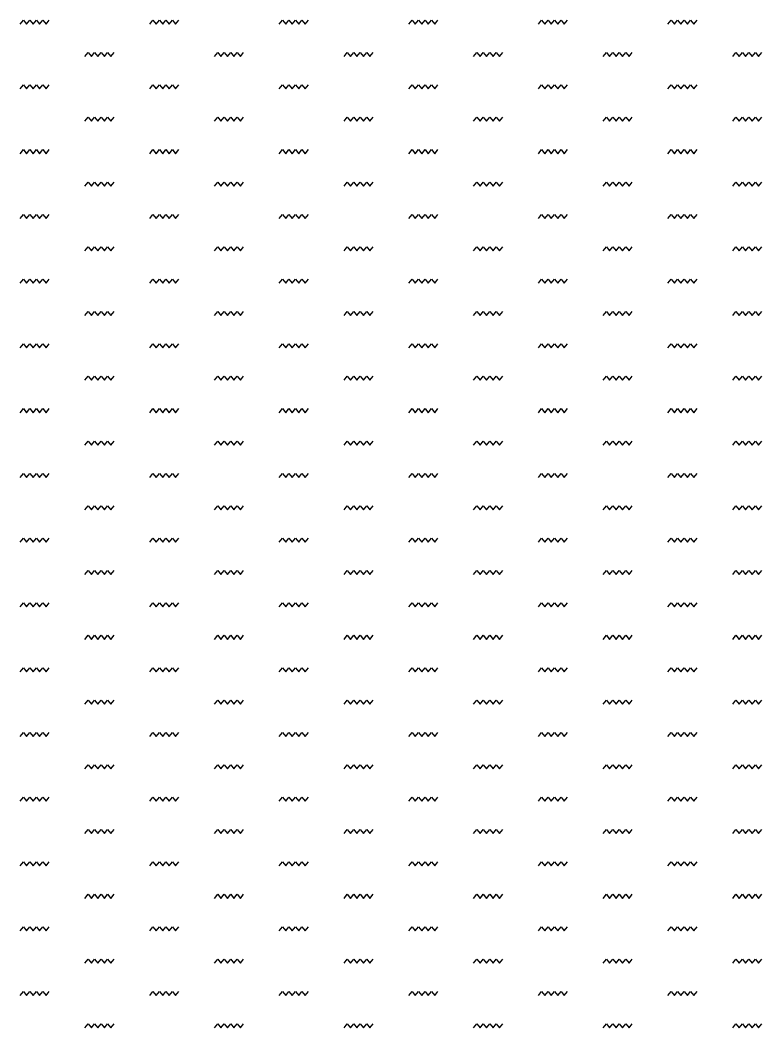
# Model space of a CAD drawing. Extents: x 0 to 1996, y -10 to 19965.
# Drawn here: x 40 to 956, y 8720 to 9965 of the extents above; entities that cross this region are included whole.
import ezdxf

# ---------------------------------------------------------------- set-up
doc = ezdxf.new("R2010")
doc.units = 0

msp = doc.modelspace()

# ---------------------------------------------------------------- linework, layer by layer
for points in [[(40, 9960), (44, 9965), (48, 9960), (52, 9965), (56, 9960), (60, 9965), (64, 9960), (68, 9965), (72, 9960), (76, 9965)], [(200, 9960), (204, 9965), (208, 9960), (212, 9965), (216, 9960), (220, 9965), (224, 9960), (228, 9965), (232, 9960), (236, 9965)], [(360, 9960), (364, 9965), (368, 9960), (372, 9965), (376, 9960), (380, 9965), (384, 9960), (388, 9965), (392, 9960), (396, 9965)], [(520, 9960), (524, 9965), (528, 9960), (532, 9965), (536, 9960), (540, 9965), (544, 9960), (548, 9965), (552, 9960), (556, 9965)], [(680, 9960), (684, 9965), (688, 9960), (692, 9965), (696, 9960), (700, 9965), (704, 9960), (708, 9965), (712, 9960), (716, 9965)], [(840, 9960), (844, 9965), (848, 9960), (852, 9965), (856, 9960), (860, 9965), (864, 9960), (868, 9965), (872, 9960), (876, 9965)], [(120, 9920), (124, 9925), (128, 9920), (132, 9925), (136, 9920), (140, 9925), (144, 9920), (148, 9925), (152, 9920), (156, 9925)], [(280, 9920), (284, 9925), (288, 9920), (292, 9925), (296, 9920), (300, 9925), (304, 9920), (308, 9925), (312, 9920), (316, 9925)], [(440, 9920), (444, 9925), (448, 9920), (452, 9925), (456, 9920), (460, 9925), (464, 9920), (468, 9925), (472, 9920), (476, 9925)], [(600, 9920), (604, 9925), (608, 9920), (612, 9925), (616, 9920), (620, 9925), (624, 9920), (628, 9925), (632, 9920), (636, 9925)], [(760, 9920), (764, 9925), (768, 9920), (772, 9925), (776, 9920), (780, 9925), (784, 9920), (788, 9925), (792, 9920), (796, 9925)], [(920, 9920), (924, 9925), (928, 9920), (932, 9925), (936, 9920), (940, 9925), (944, 9920), (948, 9925), (952, 9920), (956, 9925)], [(40, 9880), (44, 9885), (48, 9880), (52, 9885), (56, 9880), (60, 9885), (64, 9880), (68, 9885), (72, 9880), (76, 9885)], [(200, 9880), (204, 9885), (208, 9880), (212, 9885), (216, 9880), (220, 9885), (224, 9880), (228, 9885), (232, 9880), (236, 9885)], [(360, 9880), (364, 9885), (368, 9880), (372, 9885), (376, 9880), (380, 9885), (384, 9880), (388, 9885), (392, 9880), (396, 9885)], [(520, 9880), (524, 9885), (528, 9880), (532, 9885), (536, 9880), (540, 9885), (544, 9880), (548, 9885), (552, 9880), (556, 9885)], [(680, 9880), (684, 9885), (688, 9880), (692, 9885), (696, 9880), (700, 9885), (704, 9880), (708, 9885), (712, 9880), (716, 9885)], [(840, 9880), (844, 9885), (848, 9880), (852, 9885), (856, 9880), (860, 9885), (864, 9880), (868, 9885), (872, 9880), (876, 9885)], [(120, 9840), (124, 9845), (128, 9840), (132, 9845), (136, 9840), (140, 9845), (144, 9840), (148, 9845), (152, 9840), (156, 9845)], [(280, 9840), (284, 9845), (288, 9840), (292, 9845), (296, 9840), (300, 9845), (304, 9840), (308, 9845), (312, 9840), (316, 9845)], [(440, 9840), (444, 9845), (448, 9840), (452, 9845), (456, 9840), (460, 9845), (464, 9840), (468, 9845), (472, 9840), (476, 9845)], [(600, 9840), (604, 9845), (608, 9840), (612, 9845), (616, 9840), (620, 9845), (624, 9840), (628, 9845), (632, 9840), (636, 9845)], [(760, 9840), (764, 9845), (768, 9840), (772, 9845), (776, 9840), (780, 9845), (784, 9840), (788, 9845), (792, 9840), (796, 9845)], [(920, 9840), (924, 9845), (928, 9840), (932, 9845), (936, 9840), (940, 9845), (944, 9840), (948, 9845), (952, 9840), (956, 9845)], [(40, 9800), (44, 9805), (48, 9800), (52, 9805), (56, 9800), (60, 9805), (64, 9800), (68, 9805), (72, 9800), (76, 9805)], [(200, 9800), (204, 9805), (208, 9800), (212, 9805), (216, 9800), (220, 9805), (224, 9800), (228, 9805), (232, 9800), (236, 9805)], [(360, 9800), (364, 9805), (368, 9800), (372, 9805), (376, 9800), (380, 9805), (384, 9800), (388, 9805), (392, 9800), (396, 9805)], [(520, 9800), (524, 9805), (528, 9800), (532, 9805), (536, 9800), (540, 9805), (544, 9800), (548, 9805), (552, 9800), (556, 9805)], [(680, 9800), (684, 9805), (688, 9800), (692, 9805), (696, 9800), (700, 9805), (704, 9800), (708, 9805), (712, 9800), (716, 9805)], [(840, 9800), (844, 9805), (848, 9800), (852, 9805), (856, 9800), (860, 9805), (864, 9800), (868, 9805), (872, 9800), (876, 9805)], [(120, 9760), (124, 9765), (128, 9760), (132, 9765), (136, 9760), (140, 9765), (144, 9760), (148, 9765), (152, 9760), (156, 9765)], [(280, 9760), (284, 9765), (288, 9760), (292, 9765), (296, 9760), (300, 9765), (304, 9760), (308, 9765), (312, 9760), (316, 9765)], [(440, 9760), (444, 9765), (448, 9760), (452, 9765), (456, 9760), (460, 9765), (464, 9760), (468, 9765), (472, 9760), (476, 9765)], [(600, 9760), (604, 9765), (608, 9760), (612, 9765), (616, 9760), (620, 9765), (624, 9760), (628, 9765), (632, 9760), (636, 9765)], [(760, 9760), (764, 9765), (768, 9760), (772, 9765), (776, 9760), (780, 9765), (784, 9760), (788, 9765), (792, 9760), (796, 9765)], [(920, 9760), (924, 9765), (928, 9760), (932, 9765), (936, 9760), (940, 9765), (944, 9760), (948, 9765), (952, 9760), (956, 9765)], [(40, 9720), (44, 9725), (48, 9720), (52, 9725), (56, 9720), (60, 9725), (64, 9720), (68, 9725), (72, 9720), (76, 9725)], [(200, 9720), (204, 9725), (208, 9720), (212, 9725), (216, 9720), (220, 9725), (224, 9720), (228, 9725), (232, 9720), (236, 9725)], [(360, 9720), (364, 9725), (368, 9720), (372, 9725), (376, 9720), (380, 9725), (384, 9720), (388, 9725), (392, 9720), (396, 9725)], [(520, 9720), (524, 9725), (528, 9720), (532, 9725), (536, 9720), (540, 9725), (544, 9720), (548, 9725), (552, 9720), (556, 9725)], [(680, 9720), (684, 9725), (688, 9720), (692, 9725), (696, 9720), (700, 9725), (704, 9720), (708, 9725), (712, 9720), (716, 9725)], [(840, 9720), (844, 9725), (848, 9720), (852, 9725), (856, 9720), (860, 9725), (864, 9720), (868, 9725), (872, 9720), (876, 9725)], [(120, 9680), (124, 9685), (128, 9680), (132, 9685), (136, 9680), (140, 9685), (144, 9680), (148, 9685), (152, 9680), (156, 9685)], [(280, 9680), (284, 9685), (288, 9680), (292, 9685), (296, 9680), (300, 9685), (304, 9680), (308, 9685), (312, 9680), (316, 9685)], [(440, 9680), (444, 9685), (448, 9680), (452, 9685), (456, 9680), (460, 9685), (464, 9680), (468, 9685), (472, 9680), (476, 9685)], [(600, 9680), (604, 9685), (608, 9680), (612, 9685), (616, 9680), (620, 9685), (624, 9680), (628, 9685), (632, 9680), (636, 9685)], [(760, 9680), (764, 9685), (768, 9680), (772, 9685), (776, 9680), (780, 9685), (784, 9680), (788, 9685), (792, 9680), (796, 9685)], [(920, 9680), (924, 9685), (928, 9680), (932, 9685), (936, 9680), (940, 9685), (944, 9680), (948, 9685), (952, 9680), (956, 9685)], [(40, 9640), (44, 9645), (48, 9640), (52, 9645), (56, 9640), (60, 9645), (64, 9640), (68, 9645), (72, 9640), (76, 9645)], [(200, 9640), (204, 9645), (208, 9640), (212, 9645), (216, 9640), (220, 9645), (224, 9640), (228, 9645), (232, 9640), (236, 9645)], [(360, 9640), (364, 9645), (368, 9640), (372, 9645), (376, 9640), (380, 9645), (384, 9640), (388, 9645), (392, 9640), (396, 9645)], [(520, 9640), (524, 9645), (528, 9640), (532, 9645), (536, 9640), (540, 9645), (544, 9640), (548, 9645), (552, 9640), (556, 9645)], [(680, 9640), (684, 9645), (688, 9640), (692, 9645), (696, 9640), (700, 9645), (704, 9640), (708, 9645), (712, 9640), (716, 9645)], [(840, 9640), (844, 9645), (848, 9640), (852, 9645), (856, 9640), (860, 9645), (864, 9640), (868, 9645), (872, 9640), (876, 9645)], [(120, 9600), (124, 9605), (128, 9600), (132, 9605), (136, 9600), (140, 9605), (144, 9600), (148, 9605), (152, 9600), (156, 9605)], [(280, 9600), (284, 9605), (288, 9600), (292, 9605), (296, 9600), (300, 9605), (304, 9600), (308, 9605), (312, 9600), (316, 9605)], [(440, 9600), (444, 9605), (448, 9600), (452, 9605), (456, 9600), (460, 9605), (464, 9600), (468, 9605), (472, 9600), (476, 9605)], [(600, 9600), (604, 9605), (608, 9600), (612, 9605), (616, 9600), (620, 9605), (624, 9600), (628, 9605), (632, 9600), (636, 9605)], [(760, 9600), (764, 9605), (768, 9600), (772, 9605), (776, 9600), (780, 9605), (784, 9600), (788, 9605), (792, 9600), (796, 9605)], [(920, 9600), (924, 9605), (928, 9600), (932, 9605), (936, 9600), (940, 9605), (944, 9600), (948, 9605), (952, 9600), (956, 9605)], [(40, 9560), (44, 9565), (48, 9560), (52, 9565), (56, 9560), (60, 9565), (64, 9560), (68, 9565), (72, 9560), (76, 9565)], [(200, 9560), (204, 9565), (208, 9560), (212, 9565), (216, 9560), (220, 9565), (224, 9560), (228, 9565), (232, 9560), (236, 9565)], [(360, 9560), (364, 9565), (368, 9560), (372, 9565), (376, 9560), (380, 9565), (384, 9560), (388, 9565), (392, 9560), (396, 9565)], [(520, 9560), (524, 9565), (528, 9560), (532, 9565), (536, 9560), (540, 9565), (544, 9560), (548, 9565), (552, 9560), (556, 9565)], [(680, 9560), (684, 9565), (688, 9560), (692, 9565), (696, 9560), (700, 9565), (704, 9560), (708, 9565), (712, 9560), (716, 9565)], [(840, 9560), (844, 9565), (848, 9560), (852, 9565), (856, 9560), (860, 9565), (864, 9560), (868, 9565), (872, 9560), (876, 9565)], [(120, 9520), (124, 9525), (128, 9520), (132, 9525), (136, 9520), (140, 9525), (144, 9520), (148, 9525), (152, 9520), (156, 9525)], [(280, 9520), (284, 9525), (288, 9520), (292, 9525), (296, 9520), (300, 9525), (304, 9520), (308, 9525), (312, 9520), (316, 9525)], [(440, 9520), (444, 9525), (448, 9520), (452, 9525), (456, 9520), (460, 9525), (464, 9520), (468, 9525), (472, 9520), (476, 9525)], [(600, 9520), (604, 9525), (608, 9520), (612, 9525), (616, 9520), (620, 9525), (624, 9520), (628, 9525), (632, 9520), (636, 9525)], [(760, 9520), (764, 9525), (768, 9520), (772, 9525), (776, 9520), (780, 9525), (784, 9520), (788, 9525), (792, 9520), (796, 9525)], [(920, 9520), (924, 9525), (928, 9520), (932, 9525), (936, 9520), (940, 9525), (944, 9520), (948, 9525), (952, 9520), (956, 9525)], [(40, 9480), (44, 9485), (48, 9480), (52, 9485), (56, 9480), (60, 9485), (64, 9480), (68, 9485), (72, 9480), (76, 9485)], [(200, 9480), (204, 9485), (208, 9480), (212, 9485), (216, 9480), (220, 9485), (224, 9480), (228, 9485), (232, 9480), (236, 9485)], [(360, 9480), (364, 9485), (368, 9480), (372, 9485), (376, 9480), (380, 9485), (384, 9480), (388, 9485), (392, 9480), (396, 9485)], [(520, 9480), (524, 9485), (528, 9480), (532, 9485), (536, 9480), (540, 9485), (544, 9480), (548, 9485), (552, 9480), (556, 9485)], [(680, 9480), (684, 9485), (688, 9480), (692, 9485), (696, 9480), (700, 9485), (704, 9480), (708, 9485), (712, 9480), (716, 9485)], [(840, 9480), (844, 9485), (848, 9480), (852, 9485), (856, 9480), (860, 9485), (864, 9480), (868, 9485), (872, 9480), (876, 9485)], [(120, 9440), (124, 9445), (128, 9440), (132, 9445), (136, 9440), (140, 9445), (144, 9440), (148, 9445), (152, 9440), (156, 9445)], [(280, 9440), (284, 9445), (288, 9440), (292, 9445), (296, 9440), (300, 9445), (304, 9440), (308, 9445), (312, 9440), (316, 9445)], [(440, 9440), (444, 9445), (448, 9440), (452, 9445), (456, 9440), (460, 9445), (464, 9440), (468, 9445), (472, 9440), (476, 9445)], [(600, 9440), (604, 9445), (608, 9440), (612, 9445), (616, 9440), (620, 9445), (624, 9440), (628, 9445), (632, 9440), (636, 9445)], [(760, 9440), (764, 9445), (768, 9440), (772, 9445), (776, 9440), (780, 9445), (784, 9440), (788, 9445), (792, 9440), (796, 9445)], [(920, 9440), (924, 9445), (928, 9440), (932, 9445), (936, 9440), (940, 9445), (944, 9440), (948, 9445), (952, 9440), (956, 9445)], [(40, 9400), (44, 9405), (48, 9400), (52, 9405), (56, 9400), (60, 9405), (64, 9400), (68, 9405), (72, 9400), (76, 9405)], [(200, 9400), (204, 9405), (208, 9400), (212, 9405), (216, 9400), (220, 9405), (224, 9400), (228, 9405), (232, 9400), (236, 9405)], [(360, 9400), (364, 9405), (368, 9400), (372, 9405), (376, 9400), (380, 9405), (384, 9400), (388, 9405), (392, 9400), (396, 9405)], [(520, 9400), (524, 9405), (528, 9400), (532, 9405), (536, 9400), (540, 9405), (544, 9400), (548, 9405), (552, 9400), (556, 9405)], [(680, 9400), (684, 9405), (688, 9400), (692, 9405), (696, 9400), (700, 9405), (704, 9400), (708, 9405), (712, 9400), (716, 9405)], [(840, 9400), (844, 9405), (848, 9400), (852, 9405), (856, 9400), (860, 9405), (864, 9400), (868, 9405), (872, 9400), (876, 9405)], [(120, 9360), (124, 9365), (128, 9360), (132, 9365), (136, 9360), (140, 9365), (144, 9360), (148, 9365), (152, 9360), (156, 9365)], [(280, 9360), (284, 9365), (288, 9360), (292, 9365), (296, 9360), (300, 9365), (304, 9360), (308, 9365), (312, 9360), (316, 9365)], [(440, 9360), (444, 9365), (448, 9360), (452, 9365), (456, 9360), (460, 9365), (464, 9360), (468, 9365), (472, 9360), (476, 9365)], [(600, 9360), (604, 9365), (608, 9360), (612, 9365), (616, 9360), (620, 9365), (624, 9360), (628, 9365), (632, 9360), (636, 9365)], [(760, 9360), (764, 9365), (768, 9360), (772, 9365), (776, 9360), (780, 9365), (784, 9360), (788, 9365), (792, 9360), (796, 9365)], [(920, 9360), (924, 9365), (928, 9360), (932, 9365), (936, 9360), (940, 9365), (944, 9360), (948, 9365), (952, 9360), (956, 9365)], [(40, 9320), (44, 9325), (48, 9320), (52, 9325), (56, 9320), (60, 9325), (64, 9320), (68, 9325), (72, 9320), (76, 9325)], [(200, 9320), (204, 9325), (208, 9320), (212, 9325), (216, 9320), (220, 9325), (224, 9320), (228, 9325), (232, 9320), (236, 9325)], [(360, 9320), (364, 9325), (368, 9320), (372, 9325), (376, 9320), (380, 9325), (384, 9320), (388, 9325), (392, 9320), (396, 9325)], [(520, 9320), (524, 9325), (528, 9320), (532, 9325), (536, 9320), (540, 9325), (544, 9320), (548, 9325), (552, 9320), (556, 9325)], [(680, 9320), (684, 9325), (688, 9320), (692, 9325), (696, 9320), (700, 9325), (704, 9320), (708, 9325), (712, 9320), (716, 9325)], [(840, 9320), (844, 9325), (848, 9320), (852, 9325), (856, 9320), (860, 9325), (864, 9320), (868, 9325), (872, 9320), (876, 9325)], [(120, 9280), (124, 9285), (128, 9280), (132, 9285), (136, 9280), (140, 9285), (144, 9280), (148, 9285), (152, 9280), (156, 9285)], [(280, 9280), (284, 9285), (288, 9280), (292, 9285), (296, 9280), (300, 9285), (304, 9280), (308, 9285), (312, 9280), (316, 9285)], [(440, 9280), (444, 9285), (448, 9280), (452, 9285), (456, 9280), (460, 9285), (464, 9280), (468, 9285), (472, 9280), (476, 9285)], [(600, 9280), (604, 9285), (608, 9280), (612, 9285), (616, 9280), (620, 9285), (624, 9280), (628, 9285), (632, 9280), (636, 9285)], [(760, 9280), (764, 9285), (768, 9280), (772, 9285), (776, 9280), (780, 9285), (784, 9280), (788, 9285), (792, 9280), (796, 9285)], [(920, 9280), (924, 9285), (928, 9280), (932, 9285), (936, 9280), (940, 9285), (944, 9280), (948, 9285), (952, 9280), (956, 9285)], [(40, 9240), (44, 9245), (48, 9240), (52, 9245), (56, 9240), (60, 9245), (64, 9240), (68, 9245), (72, 9240), (76, 9245)], [(200, 9240), (204, 9245), (208, 9240), (212, 9245), (216, 9240), (220, 9245), (224, 9240), (228, 9245), (232, 9240), (236, 9245)], [(360, 9240), (364, 9245), (368, 9240), (372, 9245), (376, 9240), (380, 9245), (384, 9240), (388, 9245), (392, 9240), (396, 9245)], [(520, 9240), (524, 9245), (528, 9240), (532, 9245), (536, 9240), (540, 9245), (544, 9240), (548, 9245), (552, 9240), (556, 9245)], [(680, 9240), (684, 9245), (688, 9240), (692, 9245), (696, 9240), (700, 9245), (704, 9240), (708, 9245), (712, 9240), (716, 9245)], [(840, 9240), (844, 9245), (848, 9240), (852, 9245), (856, 9240), (860, 9245), (864, 9240), (868, 9245), (872, 9240), (876, 9245)], [(120, 9200), (124, 9205), (128, 9200), (132, 9205), (136, 9200), (140, 9205), (144, 9200), (148, 9205), (152, 9200), (156, 9205)], [(280, 9200), (284, 9205), (288, 9200), (292, 9205), (296, 9200), (300, 9205), (304, 9200), (308, 9205), (312, 9200), (316, 9205)], [(440, 9200), (444, 9205), (448, 9200), (452, 9205), (456, 9200), (460, 9205), (464, 9200), (468, 9205), (472, 9200), (476, 9205)], [(600, 9200), (604, 9205), (608, 9200), (612, 9205), (616, 9200), (620, 9205), (624, 9200), (628, 9205), (632, 9200), (636, 9205)], [(760, 9200), (764, 9205), (768, 9200), (772, 9205), (776, 9200), (780, 9205), (784, 9200), (788, 9205), (792, 9200), (796, 9205)], [(920, 9200), (924, 9205), (928, 9200), (932, 9205), (936, 9200), (940, 9205), (944, 9200), (948, 9205), (952, 9200), (956, 9205)], [(40, 9160), (44, 9165), (48, 9160), (52, 9165), (56, 9160), (60, 9165), (64, 9160), (68, 9165), (72, 9160), (76, 9165)], [(200, 9160), (204, 9165), (208, 9160), (212, 9165), (216, 9160), (220, 9165), (224, 9160), (228, 9165), (232, 9160), (236, 9165)], [(360, 9160), (364, 9165), (368, 9160), (372, 9165), (376, 9160), (380, 9165), (384, 9160), (388, 9165), (392, 9160), (396, 9165)], [(520, 9160), (524, 9165), (528, 9160), (532, 9165), (536, 9160), (540, 9165), (544, 9160), (548, 9165), (552, 9160), (556, 9165)], [(680, 9160), (684, 9165), (688, 9160), (692, 9165), (696, 9160), (700, 9165), (704, 9160), (708, 9165), (712, 9160), (716, 9165)], [(840, 9160), (844, 9165), (848, 9160), (852, 9165), (856, 9160), (860, 9165), (864, 9160), (868, 9165), (872, 9160), (876, 9165)], [(120, 9120), (124, 9125), (128, 9120), (132, 9125), (136, 9120), (140, 9125), (144, 9120), (148, 9125), (152, 9120), (156, 9125)], [(280, 9120), (284, 9125), (288, 9120), (292, 9125), (296, 9120), (300, 9125), (304, 9120), (308, 9125), (312, 9120), (316, 9125)], [(440, 9120), (444, 9125), (448, 9120), (452, 9125), (456, 9120), (460, 9125), (464, 9120), (468, 9125), (472, 9120), (476, 9125)], [(600, 9120), (604, 9125), (608, 9120), (612, 9125), (616, 9120), (620, 9125), (624, 9120), (628, 9125), (632, 9120), (636, 9125)], [(760, 9120), (764, 9125), (768, 9120), (772, 9125), (776, 9120), (780, 9125), (784, 9120), (788, 9125), (792, 9120), (796, 9125)], [(920, 9120), (924, 9125), (928, 9120), (932, 9125), (936, 9120), (940, 9125), (944, 9120), (948, 9125), (952, 9120), (956, 9125)], [(40, 9080), (44, 9085), (48, 9080), (52, 9085), (56, 9080), (60, 9085), (64, 9080), (68, 9085), (72, 9080), (76, 9085)], [(200, 9080), (204, 9085), (208, 9080), (212, 9085), (216, 9080), (220, 9085), (224, 9080), (228, 9085), (232, 9080), (236, 9085)], [(360, 9080), (364, 9085), (368, 9080), (372, 9085), (376, 9080), (380, 9085), (384, 9080), (388, 9085), (392, 9080), (396, 9085)], [(520, 9080), (524, 9085), (528, 9080), (532, 9085), (536, 9080), (540, 9085), (544, 9080), (548, 9085), (552, 9080), (556, 9085)], [(680, 9080), (684, 9085), (688, 9080), (692, 9085), (696, 9080), (700, 9085), (704, 9080), (708, 9085), (712, 9080), (716, 9085)], [(840, 9080), (844, 9085), (848, 9080), (852, 9085), (856, 9080), (860, 9085), (864, 9080), (868, 9085), (872, 9080), (876, 9085)], [(120, 9040), (124, 9045), (128, 9040), (132, 9045), (136, 9040), (140, 9045), (144, 9040), (148, 9045), (152, 9040), (156, 9045)], [(280, 9040), (284, 9045), (288, 9040), (292, 9045), (296, 9040), (300, 9045), (304, 9040), (308, 9045), (312, 9040), (316, 9045)], [(440, 9040), (444, 9045), (448, 9040), (452, 9045), (456, 9040), (460, 9045), (464, 9040), (468, 9045), (472, 9040), (476, 9045)], [(600, 9040), (604, 9045), (608, 9040), (612, 9045), (616, 9040), (620, 9045), (624, 9040), (628, 9045), (632, 9040), (636, 9045)], [(760, 9040), (764, 9045), (768, 9040), (772, 9045), (776, 9040), (780, 9045), (784, 9040), (788, 9045), (792, 9040), (796, 9045)], [(920, 9040), (924, 9045), (928, 9040), (932, 9045), (936, 9040), (940, 9045), (944, 9040), (948, 9045), (952, 9040), (956, 9045)], [(40, 9000), (44, 9005), (48, 9000), (52, 9005), (56, 9000), (60, 9005), (64, 9000), (68, 9005), (72, 9000), (76, 9005)], [(200, 9000), (204, 9005), (208, 9000), (212, 9005), (216, 9000), (220, 9005), (224, 9000), (228, 9005), (232, 9000), (236, 9005)], [(360, 9000), (364, 9005), (368, 9000), (372, 9005), (376, 9000), (380, 9005), (384, 9000), (388, 9005), (392, 9000), (396, 9005)], [(520, 9000), (524, 9005), (528, 9000), (532, 9005), (536, 9000), (540, 9005), (544, 9000), (548, 9005), (552, 9000), (556, 9005)], [(680, 9000), (684, 9005), (688, 9000), (692, 9005), (696, 9000), (700, 9005), (704, 9000), (708, 9005), (712, 9000), (716, 9005)], [(840, 9000), (844, 9005), (848, 9000), (852, 9005), (856, 9000), (860, 9005), (864, 9000), (868, 9005), (872, 9000), (876, 9005)], [(120, 8960), (124, 8965), (128, 8960), (132, 8965), (136, 8960), (140, 8965), (144, 8960), (148, 8965), (152, 8960), (156, 8965)], [(280, 8960), (284, 8965), (288, 8960), (292, 8965), (296, 8960), (300, 8965), (304, 8960), (308, 8965), (312, 8960), (316, 8965)], [(440, 8960), (444, 8965), (448, 8960), (452, 8965), (456, 8960), (460, 8965), (464, 8960), (468, 8965), (472, 8960), (476, 8965)], [(600, 8960), (604, 8965), (608, 8960), (612, 8965), (616, 8960), (620, 8965), (624, 8960), (628, 8965), (632, 8960), (636, 8965)], [(760, 8960), (764, 8965), (768, 8960), (772, 8965), (776, 8960), (780, 8965), (784, 8960), (788, 8965), (792, 8960), (796, 8965)], [(920, 8960), (924, 8965), (928, 8960), (932, 8965), (936, 8960), (940, 8965), (944, 8960), (948, 8965), (952, 8960), (956, 8965)], [(40, 8920), (44, 8925), (48, 8920), (52, 8925), (56, 8920), (60, 8925), (64, 8920), (68, 8925), (72, 8920), (76, 8925)], [(200, 8920), (204, 8925), (208, 8920), (212, 8925), (216, 8920), (220, 8925), (224, 8920), (228, 8925), (232, 8920), (236, 8925)], [(360, 8920), (364, 8925), (368, 8920), (372, 8925), (376, 8920), (380, 8925), (384, 8920), (388, 8925), (392, 8920), (396, 8925)], [(520, 8920), (524, 8925), (528, 8920), (532, 8925), (536, 8920), (540, 8925), (544, 8920), (548, 8925), (552, 8920), (556, 8925)], [(680, 8920), (684, 8925), (688, 8920), (692, 8925), (696, 8920), (700, 8925), (704, 8920), (708, 8925), (712, 8920), (716, 8925)], [(840, 8920), (844, 8925), (848, 8920), (852, 8925), (856, 8920), (860, 8925), (864, 8920), (868, 8925), (872, 8920), (876, 8925)], [(120, 8880), (124, 8885), (128, 8880), (132, 8885), (136, 8880), (140, 8885), (144, 8880), (148, 8885), (152, 8880), (156, 8885)], [(280, 8880), (284, 8885), (288, 8880), (292, 8885), (296, 8880), (300, 8885), (304, 8880), (308, 8885), (312, 8880), (316, 8885)], [(440, 8880), (444, 8885), (448, 8880), (452, 8885), (456, 8880), (460, 8885), (464, 8880), (468, 8885), (472, 8880), (476, 8885)], [(600, 8880), (604, 8885), (608, 8880), (612, 8885), (616, 8880), (620, 8885), (624, 8880), (628, 8885), (632, 8880), (636, 8885)], [(760, 8880), (764, 8885), (768, 8880), (772, 8885), (776, 8880), (780, 8885), (784, 8880), (788, 8885), (792, 8880), (796, 8885)], [(920, 8880), (924, 8885), (928, 8880), (932, 8885), (936, 8880), (940, 8885), (944, 8880), (948, 8885), (952, 8880), (956, 8885)], [(40, 8840), (44, 8845), (48, 8840), (52, 8845), (56, 8840), (60, 8845), (64, 8840), (68, 8845), (72, 8840), (76, 8845)], [(200, 8840), (204, 8845), (208, 8840), (212, 8845), (216, 8840), (220, 8845), (224, 8840), (228, 8845), (232, 8840), (236, 8845)], [(360, 8840), (364, 8845), (368, 8840), (372, 8845), (376, 8840), (380, 8845), (384, 8840), (388, 8845), (392, 8840), (396, 8845)], [(520, 8840), (524, 8845), (528, 8840), (532, 8845), (536, 8840), (540, 8845), (544, 8840), (548, 8845), (552, 8840), (556, 8845)], [(680, 8840), (684, 8845), (688, 8840), (692, 8845), (696, 8840), (700, 8845), (704, 8840), (708, 8845), (712, 8840), (716, 8845)], [(840, 8840), (844, 8845), (848, 8840), (852, 8845), (856, 8840), (860, 8845), (864, 8840), (868, 8845), (872, 8840), (876, 8845)], [(120, 8800), (124, 8805), (128, 8800), (132, 8805), (136, 8800), (140, 8805), (144, 8800), (148, 8805), (152, 8800), (156, 8805)], [(280, 8800), (284, 8805), (288, 8800), (292, 8805), (296, 8800), (300, 8805), (304, 8800), (308, 8805), (312, 8800), (316, 8805)], [(440, 8800), (444, 8805), (448, 8800), (452, 8805), (456, 8800), (460, 8805), (464, 8800), (468, 8805), (472, 8800), (476, 8805)], [(600, 8800), (604, 8805), (608, 8800), (612, 8805), (616, 8800), (620, 8805), (624, 8800), (628, 8805), (632, 8800), (636, 8805)], [(760, 8800), (764, 8805), (768, 8800), (772, 8805), (776, 8800), (780, 8805), (784, 8800), (788, 8805), (792, 8800), (796, 8805)], [(920, 8800), (924, 8805), (928, 8800), (932, 8805), (936, 8800), (940, 8805), (944, 8800), (948, 8805), (952, 8800), (956, 8805)], [(40, 8760), (44, 8765), (48, 8760), (52, 8765), (56, 8760), (60, 8765), (64, 8760), (68, 8765), (72, 8760), (76, 8765)], [(200, 8760), (204, 8765), (208, 8760), (212, 8765), (216, 8760), (220, 8765), (224, 8760), (228, 8765), (232, 8760), (236, 8765)], [(360, 8760), (364, 8765), (368, 8760), (372, 8765), (376, 8760), (380, 8765), (384, 8760), (388, 8765), (392, 8760), (396, 8765)], [(520, 8760), (524, 8765), (528, 8760), (532, 8765), (536, 8760), (540, 8765), (544, 8760), (548, 8765), (552, 8760), (556, 8765)], [(680, 8760), (684, 8765), (688, 8760), (692, 8765), (696, 8760), (700, 8765), (704, 8760), (708, 8765), (712, 8760), (716, 8765)], [(840, 8760), (844, 8765), (848, 8760), (852, 8765), (856, 8760), (860, 8765), (864, 8760), (868, 8765), (872, 8760), (876, 8765)], [(120, 8720), (124, 8725), (128, 8720), (132, 8725), (136, 8720), (140, 8725), (144, 8720), (148, 8725), (152, 8720), (156, 8725)], [(280, 8720), (284, 8725), (288, 8720), (292, 8725), (296, 8720), (300, 8725), (304, 8720), (308, 8725), (312, 8720), (316, 8725)], [(440, 8720), (444, 8725), (448, 8720), (452, 8725), (456, 8720), (460, 8725), (464, 8720), (468, 8725), (472, 8720), (476, 8725)], [(600, 8720), (604, 8725), (608, 8720), (612, 8725), (616, 8720), (620, 8725), (624, 8720), (628, 8725), (632, 8720), (636, 8725)], [(760, 8720), (764, 8725), (768, 8720), (772, 8725), (776, 8720), (780, 8725), (784, 8720), (788, 8725), (792, 8720), (796, 8725)], [(920, 8720), (924, 8725), (928, 8720), (932, 8725), (936, 8720), (940, 8725), (944, 8720), (948, 8725), (952, 8720), (956, 8725)]]:
    msp.add_lwpolyline(points)

doc.saveas('drawing.dxf')
